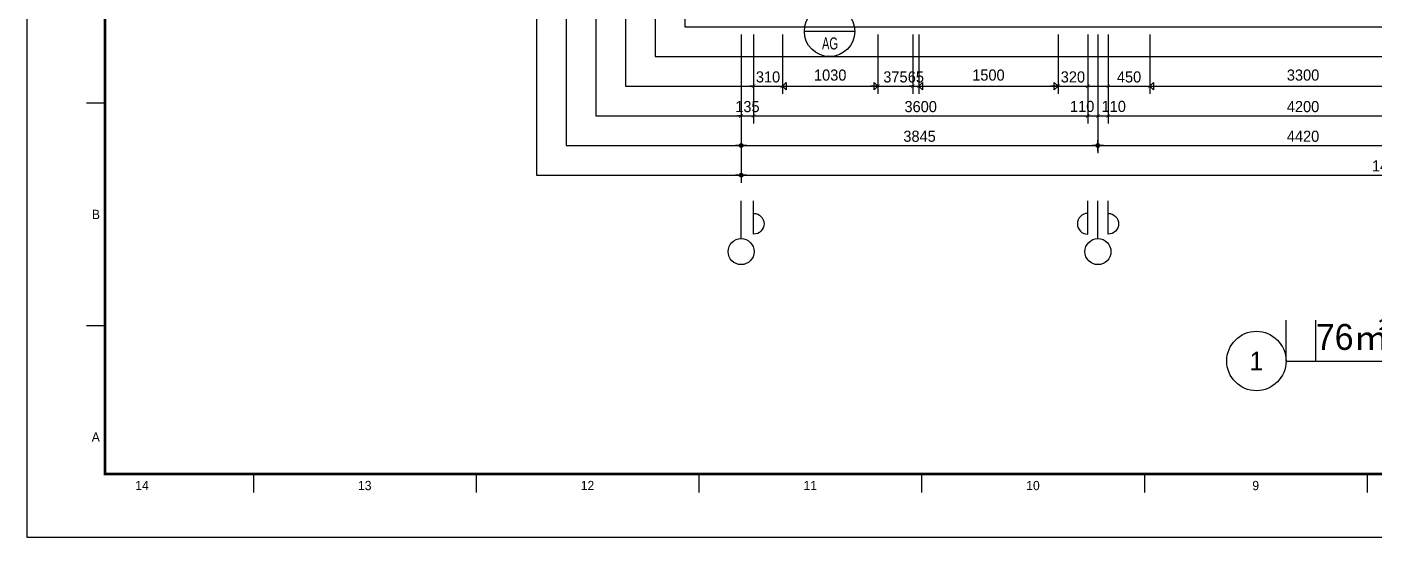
# Model space of a CAD drawing. Header units: millimetres. Extents: x -24416 to 92204, y -190080 to 23760.
# Drawn here: x 0 to 14515, y 0 to 5502 of the extents above; entities that cross this region are included whole.
import ezdxf
from ezdxf.enums import TextEntityAlignment as Align
from ezdxf.xclip import XClip

# ---------------------------------------------------------------- set-up
doc = ezdxf.new("R2010")
doc.units = ezdxf.units.MM
doc.header["$LTSCALE"] = 50
doc.header["$XCLIPFRAME"] = 0
doc.linetypes.add('AUDIT_D_220706163347-0', pattern=[0])
doc.linetypes.add('CEN', pattern=[62, 60, -1, 0, -1])
doc.layers.get('defpoints').update_dxf_attribs({"color": 139})
for name, color, linetype in [('A-창호부호', 4, 'Continuous'), ('A-치수', 7, 'AUDIT_D_220706163347-0'), ('AA-BORD-FORM', 7, 'Continuous'), ('AA-BORD-TEXT', 3, 'Continuous'), ('AA-XXXX-DIMS', 7, 'Continuous'), ('AA-XXXX-SYMB', 7, 'Continuous'), ('AA-XXXX-TEXT', 3, 'Continuous'), ('ARDM', 7, 'Continuous'), ('CEN_CON', 1, 'CEN'), ('DIM', 7, 'AUDIT_D_220706163347-0')]:
    doc.layers.add(name, color=color, linetype=linetype)
doc.layers.add('Defpoint', color=135, linetype='Continuous', plot=False)
doc.styles.add('HAUD01', font='Dotum.ttf')
doc.styles.add('맑은고딕', font='malgun.ttf', dxfattribs={"width": 0.9})
doc.dimstyles.new('DIM_40', dxfattribs={"dimscale": 40, "dimtxt": 3, "dimasz": 1, "dimexe": 2, "dimexo": 2, "dimgap": 1, "dimtad": 1, "dimdec": 0, "dimzin": 0, "dimdsep": 46, "dimtxsty": '맑은고딕', "dimblk1": 'DIMDOT', "dimblk2": 'DIMDOT', "dimsah": 1, "dimcen": 0.09, "dimdle": 2, "dimclrd": 7, "dimclre": 7, "dimclrt": 3, "dimadec": 0, "dimazin": 0, "dimtfac": 1, "dimtdec": 0, "dimtix": 1, "dimtmove": 2, "dimatfit": 3, "dimldrblk": 'DIMDOT', "dimfxl": 2, "dimtolj": 1, "dimtzin": 0, "dimarcsym": 0})
doc.dimstyles.new('MCDIM_40', dxfattribs={"dimscale": 40, "dimtxt": 3, "dimasz": 1, "dimexe": 2, "dimexo": 2, "dimgap": 1, "dimtad": 1, "dimdec": 0, "dimzin": 0, "dimdsep": 46, "dimtxsty": '맑은고딕', "dimblk1": 'ARCHTICK', "dimblk2": 'ARCHTICK', "dimsah": 1, "dimcen": 0.09, "dimdle": 2, "dimclrd": 7, "dimclre": 7, "dimclrt": 3, "dimadec": 0, "dimazin": 0, "dimtfac": 1, "dimtdec": 0, "dimtix": 1, "dimtmove": 2, "dimatfit": 3, "dimldrblk": 'ARCHTICK', "dimfxl": 1, "dimtolj": 1, "dimtzin": 0, "dimarcsym": 0})
doc.dimstyles.new('외부80-WIN', dxfattribs={"dimscale": 40, "dimtxt": 3, "dimasz": 1, "dimexe": 2, "dimexo": 2.5, "dimgap": 1.5, "dimtad": 1, "dimdec": 0, "dimzin": 0, "dimdsep": 46, "dimtxsty": '맑은고딕', "dimblk": 'DO2-2', "dimblk1": 'DO2-2', "dimblk2": 'DIMDOT', "dimcen": 0.09, "dimdle": 2, "dimclrd": 7, "dimclre": 7, "dimclrt": 3, "dimadec": 0, "dimazin": 0, "dimtfac": 1, "dimtdec": 0, "dimtix": 1, "dimtmove": 2, "dimatfit": 3, "dimldrblk": 'DO2-2', "dimfxl": 1, "dimtolj": 1, "dimtzin": 0, "dimarcsym": 0})

# ---------------------------------------------------------------- blocks, each defined once
blk = doc.blocks.new('A$C4D377245')
at = {"layer": 'A-창호부호'}
blk.add_line((675, 345), (15, 345), dxfattribs=at)
blk.add_circle((345, 345), 330, dxfattribs=at)
blk = doc.blocks.new('DIMDOT')
at = {"layer": 'AA-XXXX-DIMS'}
for p, q in [((-1.5, 0), (1.5, 0)), ((0, -1.5), (0, 1.5))]:
    blk.add_line(p, q, dxfattribs=at)
for radius in [0.5, 0.25]:
    blk.add_circle((0, 0), radius, dxfattribs=at)
blk = doc.blocks.new('*D600')
at = {"layer": 'defpoints', "color": 0, "transparency": 16777216}
for p in [(7695, -18258), (21725, -18258), (21725, -19858)]:
    blk.add_point(p, dxfattribs=at)
at = {"layer": 'DIM', "color": 7, "lineweight": -2, "transparency": 16777216}
for p, q in [((7695, -18338), (7695, -19938)), ((21725, -18338), (21725, -19938)), ((7735, -19858), (21685, -19858))]:
    blk.add_line(p, q, dxfattribs=at)
at = {"layer": 'DIM', "color": 7, "lineweight": -2, "transparency": 16777216, "xscale": 40, "yscale": 40, "zscale": 40, "rotation": 180}
blk.add_blockref('DIMDOT', (7695, -19858), dxfattribs=at)
at = {"layer": 'DIM', "color": 7, "lineweight": -2, "transparency": 16777216, "xscale": 40, "yscale": 40, "zscale": 40}
blk.add_blockref('DIMDOT', (21725, -19858), dxfattribs=at)
at = {"layer": 'DIM', "color": 3, "transparency": 16777216, "insert": (14710, -19758), "char_height": 120, "attachment_point": 5, "style": 'HAUD01'}
blk.add_mtext('\\A1;14030', dxfattribs=at)
blk = doc.blocks.new('*D601')
at = {"layer": 'defpoints', "color": 0, "transparency": 16777216}
for p in [(7695, -18258), (11540, -18258), (11540, -19538)]:
    blk.add_point(p, dxfattribs=at)
at = {"layer": 'DIM', "color": 7, "lineweight": -2, "transparency": 16777216}
for p, q in [((7695, -18338), (7695, -19618)), ((11540, -18338), (11540, -19618)), ((7735, -19538), (11500, -19538))]:
    blk.add_line(p, q, dxfattribs=at)
at = {"layer": 'DIM', "color": 7, "lineweight": -2, "transparency": 16777216, "xscale": 40, "yscale": 40, "zscale": 40, "rotation": 180}
blk.add_blockref('DIMDOT', (7695, -19538), dxfattribs=at)
at = {"layer": 'DIM', "color": 7, "lineweight": -2, "transparency": 16777216, "xscale": 40, "yscale": 40, "zscale": 40}
blk.add_blockref('DIMDOT', (11540, -19538), dxfattribs=at)
at = {"layer": 'DIM', "color": 3, "transparency": 16777216, "insert": (9618, -19438), "char_height": 120, "attachment_point": 5, "style": 'HAUD01'}
blk.add_mtext('\\A1;3845', dxfattribs=at)
blk = doc.blocks.new('*D602')
at = {"layer": 'defpoints', "color": 0, "transparency": 16777216}
for p in [(11540, -18258), (15960, -18258), (15960, -19538)]:
    blk.add_point(p, dxfattribs=at)
at = {"layer": 'DIM', "color": 7, "lineweight": -2, "transparency": 16777216}
for p, q in [((11540, -18338), (11540, -19618)), ((15960, -18338), (15960, -19618)), ((11580, -19538), (15920, -19538))]:
    blk.add_line(p, q, dxfattribs=at)
at = {"layer": 'DIM', "color": 7, "lineweight": -2, "transparency": 16777216, "xscale": 40, "yscale": 40, "zscale": 40, "rotation": 180}
blk.add_blockref('DIMDOT', (11540, -19538), dxfattribs=at)
at = {"layer": 'DIM', "color": 7, "lineweight": -2, "transparency": 16777216, "xscale": 40, "yscale": 40, "zscale": 40}
blk.add_blockref('DIMDOT', (15960, -19538), dxfattribs=at)
at = {"layer": 'DIM', "color": 3, "transparency": 16777216, "insert": (13750, -19438), "char_height": 120, "attachment_point": 5, "style": 'HAUD01'}
blk.add_mtext('\\A1;4420', dxfattribs=at)
blk = doc.blocks.new('_ArchTick')
at = {"color": 0, "linetype": 'ByBlock', "const_width": 0.15}
blk.add_lwpolyline([(-0.5, -0.5), (0.5, 0.5)], dxfattribs=at)
blk = doc.blocks.new('*D605')
at = {"layer": 'defpoints', "color": 0, "transparency": 16777216}
for p in [(7695, -18258), (7830, -18258), (7830, -19218)]:
    blk.add_point(p, dxfattribs=at)
at = {"layer": 'DIM', "color": 7, "lineweight": -2, "transparency": 16777216}
for p, q in [((7695, -18338), (7695, -19298)), ((7830, -18338), (7830, -19298)), ((7695, -19218), (7655, -19218)), ((7695, -19218), (7830, -19218)), ((7830, -19218), (7870, -19218))]:
    blk.add_line(p, q, dxfattribs=at)
at = {"layer": 'DIM', "color": 7, "lineweight": -2, "transparency": 16777216, "xscale": 40, "yscale": 40, "zscale": 40}
blk.add_blockref('_ArchTick', (7695, -19218), dxfattribs=at)
at = {"layer": 'DIM', "color": 7, "lineweight": -2, "transparency": 16777216, "xscale": 40, "yscale": 40, "zscale": 40, "rotation": 180}
blk.add_blockref('_ArchTick', (7830, -19218), dxfattribs=at)
at = {"layer": 'DIM', "color": 3, "transparency": 16777216, "insert": (7763, -19118), "char_height": 120, "attachment_point": 5, "style": 'HAUD01'}
blk.add_mtext('\\A1;135', dxfattribs=at)
blk = doc.blocks.new('*D606')
at = {"layer": 'defpoints', "color": 0, "transparency": 16777216}
for p in [(7830, -18258), (11430, -18258), (11430, -19218)]:
    blk.add_point(p, dxfattribs=at)
at = {"layer": 'DIM', "color": 7, "lineweight": -2, "transparency": 16777216}
for p, q in [((7830, -18338), (7830, -19298)), ((11430, -18338), (11430, -19298)), ((7750, -19218), (11510, -19218))]:
    blk.add_line(p, q, dxfattribs=at)
at = {"layer": 'DIM', "color": 7, "lineweight": -2, "transparency": 16777216, "xscale": 40, "yscale": 40, "zscale": 40, "rotation": 180}
blk.add_blockref('_ArchTick', (7830, -19218), dxfattribs=at)
at = {"layer": 'DIM', "color": 7, "lineweight": -2, "transparency": 16777216, "xscale": 40, "yscale": 40, "zscale": 40}
blk.add_blockref('_ArchTick', (11430, -19218), dxfattribs=at)
at = {"layer": 'DIM', "color": 3, "transparency": 16777216, "insert": (9630, -19118), "char_height": 120, "attachment_point": 5, "style": 'HAUD01'}
blk.add_mtext('\\A1;3600', dxfattribs=at)
blk = doc.blocks.new('*D607')
at = {"layer": 'defpoints', "color": 0, "transparency": 16777216}
for p in [(11430, -18258), (11540, -18258), (11540, -19218)]:
    blk.add_point(p, dxfattribs=at)
at = {"layer": 'DIM', "color": 7, "lineweight": -2, "transparency": 16777216}
for p, q in [((11430, -18338), (11430, -19298)), ((11540, -18338), (11540, -19298)), ((11350, -19218), (11620, -19218))]:
    blk.add_line(p, q, dxfattribs=at)
at = {"layer": 'DIM', "color": 7, "lineweight": -2, "transparency": 16777216, "xscale": 40, "yscale": 40, "zscale": 40, "rotation": 180}
blk.add_blockref('_ArchTick', (11430, -19218), dxfattribs=at)
at = {"layer": 'DIM', "color": 7, "lineweight": -2, "transparency": 16777216, "xscale": 40, "yscale": 40, "zscale": 40}
blk.add_blockref('_ArchTick', (11540, -19218), dxfattribs=at)
at = {"layer": 'DIM', "color": 3, "transparency": 16777216, "insert": (11370, -19116), "char_height": 120, "attachment_point": 5, "style": 'HAUD01'}
blk.add_mtext('\\A1;110', dxfattribs=at)
blk = doc.blocks.new('*D608')
at = {"layer": 'defpoints', "color": 0, "transparency": 16777216}
for p in [(11540, -18258), (11650, -18258), (11650, -19218)]:
    blk.add_point(p, dxfattribs=at)
at = {"layer": 'DIM', "color": 7, "lineweight": -2, "transparency": 16777216}
for p, q in [((11540, -18338), (11540, -19298)), ((11650, -18338), (11650, -19298)), ((11460, -19218), (11730, -19218))]:
    blk.add_line(p, q, dxfattribs=at)
at = {"layer": 'DIM', "color": 7, "lineweight": -2, "transparency": 16777216, "xscale": 40, "yscale": 40, "zscale": 40, "rotation": 180}
blk.add_blockref('_ArchTick', (11540, -19218), dxfattribs=at)
at = {"layer": 'DIM', "color": 7, "lineweight": -2, "transparency": 16777216, "xscale": 40, "yscale": 40, "zscale": 40}
blk.add_blockref('_ArchTick', (11650, -19218), dxfattribs=at)
at = {"layer": 'DIM', "color": 3, "transparency": 16777216, "insert": (11710, -19116), "char_height": 120, "attachment_point": 5, "style": 'HAUD01'}
blk.add_mtext('\\A1;110', dxfattribs=at)
blk = doc.blocks.new('*D609')
at = {"layer": 'defpoints', "color": 0, "transparency": 16777216}
for p in [(11650, -18258), (15850, -18258), (15850, -19218)]:
    blk.add_point(p, dxfattribs=at)
at = {"layer": 'DIM', "color": 7, "lineweight": -2, "transparency": 16777216}
for p, q in [((11650, -18338), (11650, -19298)), ((15850, -18338), (15850, -19298)), ((11570, -19218), (15930, -19218))]:
    blk.add_line(p, q, dxfattribs=at)
at = {"layer": 'DIM', "color": 7, "lineweight": -2, "transparency": 16777216, "xscale": 40, "yscale": 40, "zscale": 40, "rotation": 180}
blk.add_blockref('_ArchTick', (11650, -19218), dxfattribs=at)
at = {"layer": 'DIM', "color": 7, "lineweight": -2, "transparency": 16777216, "xscale": 40, "yscale": 40, "zscale": 40}
blk.add_blockref('_ArchTick', (15850, -19218), dxfattribs=at)
at = {"layer": 'DIM', "color": 3, "transparency": 16777216, "insert": (13750, -19118), "char_height": 120, "attachment_point": 5, "style": 'HAUD01'}
blk.add_mtext('\\A1;4200', dxfattribs=at)
blk = doc.blocks.new('*D617')
at = {"layer": 'defpoints', "color": 0, "transparency": 16777216}
for p in [(7830, -18258), (8140, -18258), (8140, -18898)]:
    blk.add_point(p, dxfattribs=at)
at = {"layer": 'DIM', "color": 7, "lineweight": -2, "transparency": 16777216}
for p, q in [((7830, -18338), (7830, -18978)), ((8140, -18338), (8140, -18978)), ((7830, -18898), (7790, -18898)), ((7830, -18898), (8140, -18898)), ((8140, -18898), (8180, -18898))]:
    blk.add_line(p, q, dxfattribs=at)
at = {"layer": 'DIM', "color": 7, "lineweight": -2, "transparency": 16777216, "xscale": 40, "yscale": 40, "zscale": 40}
blk.add_blockref('_ArchTick', (7830, -18898), dxfattribs=at)
at = {"layer": 'DIM', "color": 7, "lineweight": -2, "transparency": 16777216, "xscale": 40, "yscale": 40, "zscale": 40, "rotation": 180}
blk.add_blockref('_ArchTick', (8140, -18898), dxfattribs=at)
at = {"layer": 'DIM', "color": 3, "transparency": 16777216, "insert": (7985, -18798), "char_height": 120, "attachment_point": 5, "style": 'HAUD01'}
blk.add_mtext('\\A1;310', dxfattribs=at)
blk = doc.blocks.new('DO2-2')
at = {"layer": 'ARDM'}
blk.add_line((0, 0), (-2, 0), dxfattribs=at)
blk.add_lwpolyline([(-1, -1), (-1, 1), (0, 0)], close=True, dxfattribs=at)
blk = doc.blocks.new('*D618')
at = {"layer": 'defpoints', "color": 0, "transparency": 16777216}
for p in [(8140, -18258), (9170, -18258), (9170, -18898)]:
    blk.add_point(p, dxfattribs=at)
at = {"layer": 'DIM', "color": 7, "lineweight": -2, "transparency": 16777216}
for p, q in [((8140, -18358), (8140, -18978)), ((9170, -18358), (9170, -18978)), ((8180, -18898), (9130, -18898))]:
    blk.add_line(p, q, dxfattribs=at)
at = {"layer": 'DIM', "color": 7, "lineweight": -2, "transparency": 16777216, "xscale": 40, "yscale": 40, "zscale": 40, "rotation": 180}
blk.add_blockref('DO2-2', (8140, -18898), dxfattribs=at)
at = {"layer": 'DIM', "color": 7, "lineweight": -2, "transparency": 16777216, "xscale": 40, "yscale": 40, "zscale": 40}
blk.add_blockref('DO2-2', (9170, -18898), dxfattribs=at)
at = {"layer": 'DIM', "color": 3, "transparency": 16777216, "insert": (8655, -18778), "char_height": 120, "attachment_point": 5, "style": 'HAUD01'}
blk.add_mtext('\\A1;1030', dxfattribs=at)
blk = doc.blocks.new('*D619')
at = {"layer": 'defpoints', "color": 0, "transparency": 16777216}
for p in [(9545, -18258), (9610, -18258), (9610, -18898)]:
    blk.add_point(p, dxfattribs=at)
at = {"layer": 'DIM', "color": 7, "lineweight": -2, "transparency": 16777216}
for p, q in [((9545, -18338), (9545, -18978)), ((9610, -18338), (9610, -18978)), ((9545, -18898), (9505, -18898)), ((9545, -18898), (9610, -18898)), ((9610, -18898), (9650, -18898))]:
    blk.add_line(p, q, dxfattribs=at)
at = {"layer": 'DIM', "color": 7, "lineweight": -2, "transparency": 16777216, "xscale": 40, "yscale": 40, "zscale": 40}
blk.add_blockref('_ArchTick', (9545, -18898), dxfattribs=at)
at = {"layer": 'DIM', "color": 7, "lineweight": -2, "transparency": 16777216, "xscale": 40, "yscale": 40, "zscale": 40, "rotation": 180}
blk.add_blockref('_ArchTick', (9610, -18898), dxfattribs=at)
at = {"layer": 'DIM', "color": 3, "transparency": 16777216, "insert": (9578, -18798), "char_height": 120, "attachment_point": 5, "style": 'HAUD01'}
blk.add_mtext('\\A1;65', dxfattribs=at)
blk = doc.blocks.new('*D620')
at = {"layer": 'defpoints', "color": 0, "transparency": 16777216}
for p in [(9610, -18258), (11110, -18258), (11110, -18898)]:
    blk.add_point(p, dxfattribs=at)
at = {"layer": 'DIM', "color": 7, "lineweight": -2, "transparency": 16777216}
for p, q in [((9610, -18358), (9610, -18978)), ((11110, -18358), (11110, -18978)), ((9650, -18898), (11070, -18898))]:
    blk.add_line(p, q, dxfattribs=at)
at = {"layer": 'DIM', "color": 7, "lineweight": -2, "transparency": 16777216, "xscale": 40, "yscale": 40, "zscale": 40, "rotation": 180}
blk.add_blockref('DO2-2', (9610, -18898), dxfattribs=at)
at = {"layer": 'DIM', "color": 7, "lineweight": -2, "transparency": 16777216, "xscale": 40, "yscale": 40, "zscale": 40}
blk.add_blockref('DO2-2', (11110, -18898), dxfattribs=at)
at = {"layer": 'DIM', "color": 3, "transparency": 16777216, "insert": (10360, -18778), "char_height": 120, "attachment_point": 5, "style": 'HAUD01'}
blk.add_mtext('\\A1;1500', dxfattribs=at)
blk = doc.blocks.new('*D621')
at = {"layer": 'defpoints', "color": 0, "transparency": 16777216}
for p in [(11110, -18258), (11430, -18258), (11430, -18898)]:
    blk.add_point(p, dxfattribs=at)
at = {"layer": 'DIM', "color": 7, "lineweight": -2, "transparency": 16777216}
for p, q in [((11110, -18338), (11110, -18978)), ((11430, -18338), (11430, -18978)), ((11110, -18898), (11070, -18898)), ((11110, -18898), (11430, -18898)), ((11430, -18898), (11470, -18898))]:
    blk.add_line(p, q, dxfattribs=at)
at = {"layer": 'DIM', "color": 7, "lineweight": -2, "transparency": 16777216, "xscale": 40, "yscale": 40, "zscale": 40}
blk.add_blockref('_ArchTick', (11110, -18898), dxfattribs=at)
at = {"layer": 'DIM', "color": 7, "lineweight": -2, "transparency": 16777216, "xscale": 40, "yscale": 40, "zscale": 40, "rotation": 180}
blk.add_blockref('_ArchTick', (11430, -18898), dxfattribs=at)
at = {"layer": 'DIM', "color": 3, "transparency": 16777216, "insert": (11270, -18798), "char_height": 120, "attachment_point": 5, "style": 'HAUD01'}
blk.add_mtext('\\A1;320', dxfattribs=at)
blk = doc.blocks.new('*D622')
at = {"layer": 'defpoints', "color": 0, "transparency": 16777216}
for p in [(11650, -18258), (12100, -18258), (12100, -18898)]:
    blk.add_point(p, dxfattribs=at)
at = {"layer": 'DIM', "color": 7, "lineweight": -2, "transparency": 16777216}
for p, q in [((11650, -18338), (11650, -18978)), ((12100, -18338), (12100, -18978)), ((11570, -18898), (12180, -18898))]:
    blk.add_line(p, q, dxfattribs=at)
at = {"layer": 'DIM', "color": 7, "lineweight": -2, "transparency": 16777216, "xscale": 40, "yscale": 40, "zscale": 40, "rotation": 180}
blk.add_blockref('_ArchTick', (11650, -18898), dxfattribs=at)
at = {"layer": 'DIM', "color": 7, "lineweight": -2, "transparency": 16777216, "xscale": 40, "yscale": 40, "zscale": 40}
blk.add_blockref('_ArchTick', (12100, -18898), dxfattribs=at)
at = {"layer": 'DIM', "color": 3, "transparency": 16777216, "insert": (11875, -18798), "char_height": 120, "attachment_point": 5, "style": 'HAUD01'}
blk.add_mtext('\\A1;450', dxfattribs=at)
blk = doc.blocks.new('*D623')
at = {"layer": 'defpoints', "color": 0, "transparency": 16777216}
for p in [(12100, -18258), (15400, -18258), (15400, -18898)]:
    blk.add_point(p, dxfattribs=at)
at = {"layer": 'DIM', "color": 7, "lineweight": -2, "transparency": 16777216}
for p, q in [((12100, -18358), (12100, -18978)), ((15400, -18358), (15400, -18978)), ((12140, -18898), (15360, -18898))]:
    blk.add_line(p, q, dxfattribs=at)
at = {"layer": 'DIM', "color": 7, "lineweight": -2, "transparency": 16777216, "xscale": 40, "yscale": 40, "zscale": 40, "rotation": 180}
blk.add_blockref('DO2-2', (12100, -18898), dxfattribs=at)
at = {"layer": 'DIM', "color": 7, "lineweight": -2, "transparency": 16777216, "xscale": 40, "yscale": 40, "zscale": 40}
blk.add_blockref('DO2-2', (15400, -18898), dxfattribs=at)
at = {"layer": 'DIM', "color": 3, "transparency": 16777216, "insert": (13750, -18778), "char_height": 120, "attachment_point": 5, "style": 'HAUD01'}
blk.add_mtext('\\A1;3300', dxfattribs=at)
blk = doc.blocks.new('*D631')
at = {"layer": 'defpoints', "color": 0, "transparency": 16777216}
for p in [(9170, -18258), (9545, -18258), (9545, -18898)]:
    blk.add_point(p, dxfattribs=at)
at = {"layer": 'DIM', "color": 7, "lineweight": -2, "transparency": 16777216}
for p, q in [((9170, -18338), (9170, -18978)), ((9545, -18338), (9545, -18978)), ((9090, -18898), (9625, -18898))]:
    blk.add_line(p, q, dxfattribs=at)
at = {"layer": 'DIM', "color": 7, "lineweight": -2, "transparency": 16777216, "xscale": 40, "yscale": 40, "zscale": 40, "rotation": 180}
blk.add_blockref('_ArchTick', (9170, -18898), dxfattribs=at)
at = {"layer": 'DIM', "color": 7, "lineweight": -2, "transparency": 16777216, "xscale": 40, "yscale": 40, "zscale": 40}
blk.add_blockref('_ArchTick', (9545, -18898), dxfattribs=at)
at = {"layer": 'DIM', "color": 3, "transparency": 16777216, "insert": (9358, -18798), "char_height": 120, "attachment_point": 5, "style": 'HAUD01'}
blk.add_mtext('\\A1;375', dxfattribs=at)
blk = doc.blocks.new('중심')
at = {"layer": 'DIM'}
blk.add_line((-350, 0), (0, 0), dxfattribs=at)
blk.add_circle((-470, 0), 120, dxfattribs=at)
blk = doc.blocks.new('XR-FORM 청주월명')
at = {"layer": 'AA-BORD-FORM', "color": 2}
for p, q in [((21, 117), (16, 117)), ((21, 57), (16, 57)), ((61, 17), (61, 12)), ((121, 17), (121, 12)), ((181, 17), (181, 12)), ((241, 17), (241, 12)), ((301, 17), (301, 12)), ((361, 17), (361, 12))]:
    blk.add_line(p, q, dxfattribs=at)
at = {"layer": 'AA-BORD-FORM', "color": 1}
blk.add_lwpolyline([(0, 0), (841, 0), (841, 594), (0, 594)], close=True, dxfattribs=at)
at = {"layer": 'AA-BORD-FORM', "color": 2, "const_width": 0.682}
blk.add_lwpolyline([(21, 17), (21, 577), (821, 577), (821, 17)], close=True, dxfattribs=at)
at = {"layer": 'AA-BORD-TEXT', "color": 7, "style": 'HAUD01'}
for s, p in [('B', (18.58, 87)), ('A', (18.54, 27)), ('14', (31, 13.9)), ('13', (91, 13.9)), ('12', (151, 13.9)), ('11', (211, 13.9)), ('10', (271, 13.9)), ('9', (331, 13.9))]:
    blk.add_text(s, height=2.5, dxfattribs=at).set_placement(p, align=Align.MIDDLE_CENTER)
blk = doc.blocks.new('U-76A(확장)3')
at = {"layer": 'CEN_CON'}
blk.add_line((14595, 10035), (4720, 10035), dxfattribs=at)
blk = doc.blocks.new('DIM-1108')
at = {"layer": 'DIM'}
for points in [[(7830, -20269, -1), (7830, -20493), (7830, -20133)], [(11430, -20269, 1), (11430, -20493), (11430, -20133)], [(11650, -20269, -1), (11650, -20493), (11650, -20133)]]:
    blk.add_lwpolyline(points, format="xyb", dxfattribs=at)
at = {"layer": 'A-치수', "xscale": 1.166666666666676, "yscale": 1.166666666666676, "zscale": 1.166666666666676, "rotation": 90}
for p in [(7695, -20133), (11540, -20133)]:
    blk.add_blockref('중심', p, dxfattribs=at)
at = {"layer": 'DIM'}
for base, p1, p2, dimstyle, override, picture, middle in [((7830, -19217.9), (7695, -18257.9), (7830, -18257.9), 'MCDIM_40', {"dimtxsty": 'HAUD01'}, '*D605', (7762.5, -19117.8)), ((21725, -19857.9), (7695, -18257.9), (21725, -18257.9), 'DIM_40', {"dimscale": 40, "dimtxsty": 'HAUD01'}, '*D600', (14710, -19757.8)), ((11540, -19537.9), (7695, -18257.9), (11540, -18257.9), 'DIM_40', {"dimscale": 40, "dimtxsty": 'HAUD01'}, '*D601', (9617.5, -19437.8)), ((11430, -19217.9), (7830, -18257.9), (11430, -18257.9), 'MCDIM_40', {"dimtxsty": 'HAUD01'}, '*D606', (9630, -19117.8)), ((8140, -18897.9), (7830, -18257.9), (8140, -18257.9), 'MCDIM_40', {"dimtxsty": 'HAUD01'}, '*D617', (7985, -18797.8)), ((9170, -18897.9), (8140, -18257.9), (9170, -18257.9), '외부80-WIN', {"dimtxsty": 'HAUD01'}, '*D618', (8655, -18777.8)), ((9545, -18897.9), (9170, -18257.9), (9545, -18257.9), 'MCDIM_40', {"dimtxsty": 'HAUD01'}, '*D631', (9357.5, -18797.8)), ((9610, -18897.9), (9545, -18257.9), (9610, -18257.9), 'MCDIM_40', {"dimtxsty": 'HAUD01'}, '*D619', (9577.5, -18797.8)), ((11110, -18897.9), (9610, -18257.9), (11110, -18257.9), '외부80-WIN', {"dimtxsty": 'HAUD01'}, '*D620', (10360, -18777.8)), ((11430, -18897.9), (11110, -18257.9), (11430, -18257.9), 'MCDIM_40', {"dimtxsty": 'HAUD01'}, '*D621', (11270, -18797.8)), ((15960, -19537.9), (11540, -18257.9), (15960, -18257.9), 'DIM_40', {"dimscale": 40, "dimtxsty": 'HAUD01'}, '*D602', (13750, -19437.8)), ((15850, -19217.9), (11650, -18257.9), (15850, -18257.9), 'MCDIM_40', {"dimtxsty": 'HAUD01'}, '*D609', (13750, -19117.8)), ((12100, -18897.9), (11650, -18257.9), (12100, -18257.9), 'MCDIM_40', {"dimtxsty": 'HAUD01'}, '*D622', (11875, -18797.8)), ((15400, -18897.9), (12100, -18257.9), (15400, -18257.9), '외부80-WIN', {"dimtxsty": 'HAUD01'}, '*D623', (13750, -18777.8))]:
    dim = blk.add_linear_dim(base=base, p1=p1, p2=p2, angle=180, dimstyle=dimstyle, override=override, dxfattribs=at)
    dim.commit()
    dim.dimension.update_dxf_attribs({"geometry": picture, "text_midpoint": middle})
for base, p1, p2, picture, middle in [((11540, -19217.9), (11430, -18257.9), (11540, -18257.9), '*D607', (11369.7, -19115.6)), ((11650, -19217.9), (11540, -18257.9), (11650, -18257.9), '*D608', (11710.4, -19115.6))]:
    dim = blk.add_linear_dim(base=base, p1=p1, p2=p2, angle=180, dimstyle='MCDIM_40', override={"dimtxsty": 'HAUD01'}, dxfattribs=at)
    dim.commit()
    dim.dimension.update_dxf_attribs({"geometry": picture, "text_midpoint": middle, "dimtype": 128})

msp = doc.modelspace()

# ---------------------------------------------------------------- linework, layer by layer
at = {"layer": 'AA-XXXX-SYMB', "color": 3}
msp.add_line((13567, 1899), (20113, 1899), dxfattribs=at)
msp.add_circle((13247, 1899), 320, dxfattribs=at)
at = {"layer": 'Defpoint'}
for p, q in [((13567, 1899), (13567, 2339)), ((13887, 1899), (13887, 2339))]:
    msp.add_line(p, q, dxfattribs=at)
at = {"layer": 'defpoints'}
for points in [[(24657, 20477), (5490, 20477), (5490, 3902), (24657, 3902)], [(24337, 20157), (5810, 20157), (5810, 4222), (24337, 4222)], [(24017, 19837), (6130, 19837), (6130, 4542), (24017, 4542)], [(23697, 19517), (6450, 19517), (6450, 4862), (23697, 4862)], [(23377, 19197), (6770, 19197), (6770, 5182), (23377, 5182)], [(23057, 18877), (7090, 18877), (7090, 5502), (23057, 5502)]]:
    msp.add_lwpolyline(points, close=True, dxfattribs=at)

# ---------------------------------------------------------------- block references
at = {"xscale": 40, "yscale": 40, "zscale": 40}
msp.add_blockref('XR-FORM 청주월명', (0, 0), dxfattribs=at)
msp.add_blockref('DIM-1108', (0, 23760))
ref = msp.add_blockref('U-76A(확장)3', (19580, 9793), dxfattribs=dict(xscale=-1, rotation=90))
XClip(ref).set_block_clipping_path([(13298.4077166072, -2135.0000000001), (29625.0000000005, 10105.1364734632)])
at = {"layer": 'A-창호부호', "xscale": 0.8231884058332071, "yscale": 0.8231884058332071, "zscale": 0.8231884058332071}
msp.add_blockref('A$C4D377245', (8364, 5170), dxfattribs=at)

# ---------------------------------------------------------------- texts
at = {"layer": 'A-창호부호', "color": 6, "style": 'HAUD01', "width": 0.7}
msp.add_text('AG', height=130, dxfattribs=at).set_placement((8653, 5324), align=Align.MIDDLE)
at = {"layer": 'AA-XXXX-TEXT', "style": 'HAUD01'}
msp.add_text('76㎡A형 단위세대 평면도(기본형)', height=280, dxfattribs=at).set_placement((13887, 2019))
msp.add_text('1', height=200, dxfattribs=at).set_placement((13247, 1899), align=Align.MIDDLE_CENTER)

doc.saveas('drawing.dxf')
